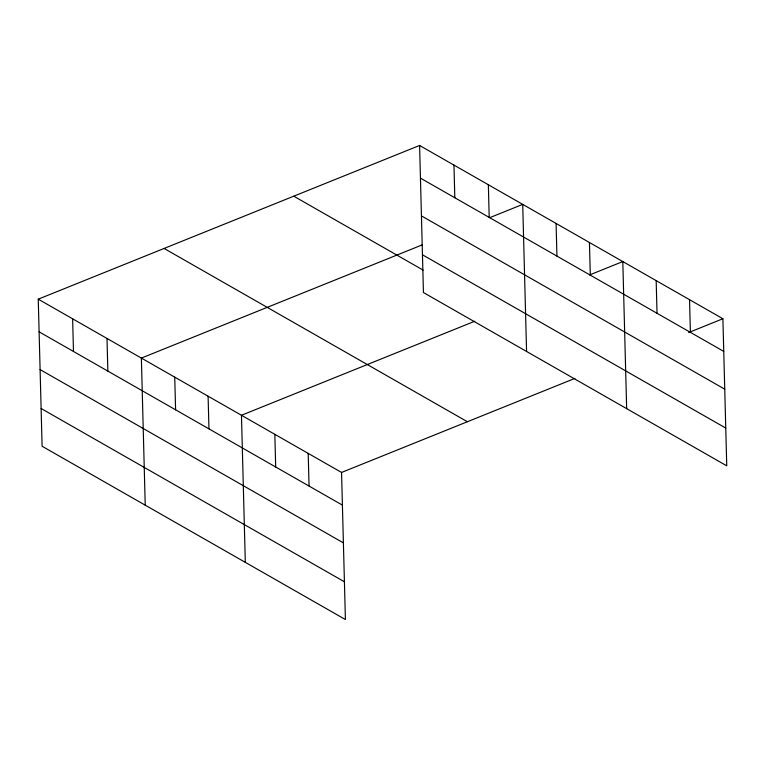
<?xml version="1.0" encoding="UTF-8"?>
<svg xmlns="http://www.w3.org/2000/svg" width="765" height="765" viewBox="0 0 765 765"><rect width="100%" height="100%" fill="white"/><g stroke="black" fill="none" stroke-linecap="round" stroke-linejoin="round"><path stroke-width="1.15" d="M38.25 299.172L341.553 472.454L345.407 619.535L42.104 446.253L38.25 299.172L419.593 145.465L722.896 318.747L726.75 465.828L423.447 292.546L419.593 145.465M422.261 244.867L141.372 358.087L145.226 505.168M489.6 217.729L522.715 204.379L526.569 351.46M474.797 321.224L241.463 415.271L245.316 562.352M589.691 274.912L622.806 261.563L626.659 408.644M341.553 472.454L574.888 378.407M688.682 332.546L722.896 318.747M420.454 178.13L723.757 351.412M421.439 215.883L724.742 389.175M422.452 254.793L725.765 428.075M293.75 196.184L423.16 270.122M164.093 248.443L467.396 421.735M39.101 331.828L342.414 505.12M40.096 369.591L343.399 542.873M41.109 408.491L344.422 581.783M689.533 299.689L690.393 332.354M656.169 280.631L657.03 313.287M589.442 242.505L590.303 275.171M556.078 223.447L556.939 256.103M488.347 184.738L489.198 217.403M453.97 165.106L454.821 197.772M308.19 453.396L309.05 486.052M274.826 434.329L275.687 466.994M208.099 396.203L208.96 428.869M174.736 377.145L175.596 409.811M106.995 338.446L107.855 371.111M72.627 318.804L73.478 351.47"/></g></svg>
